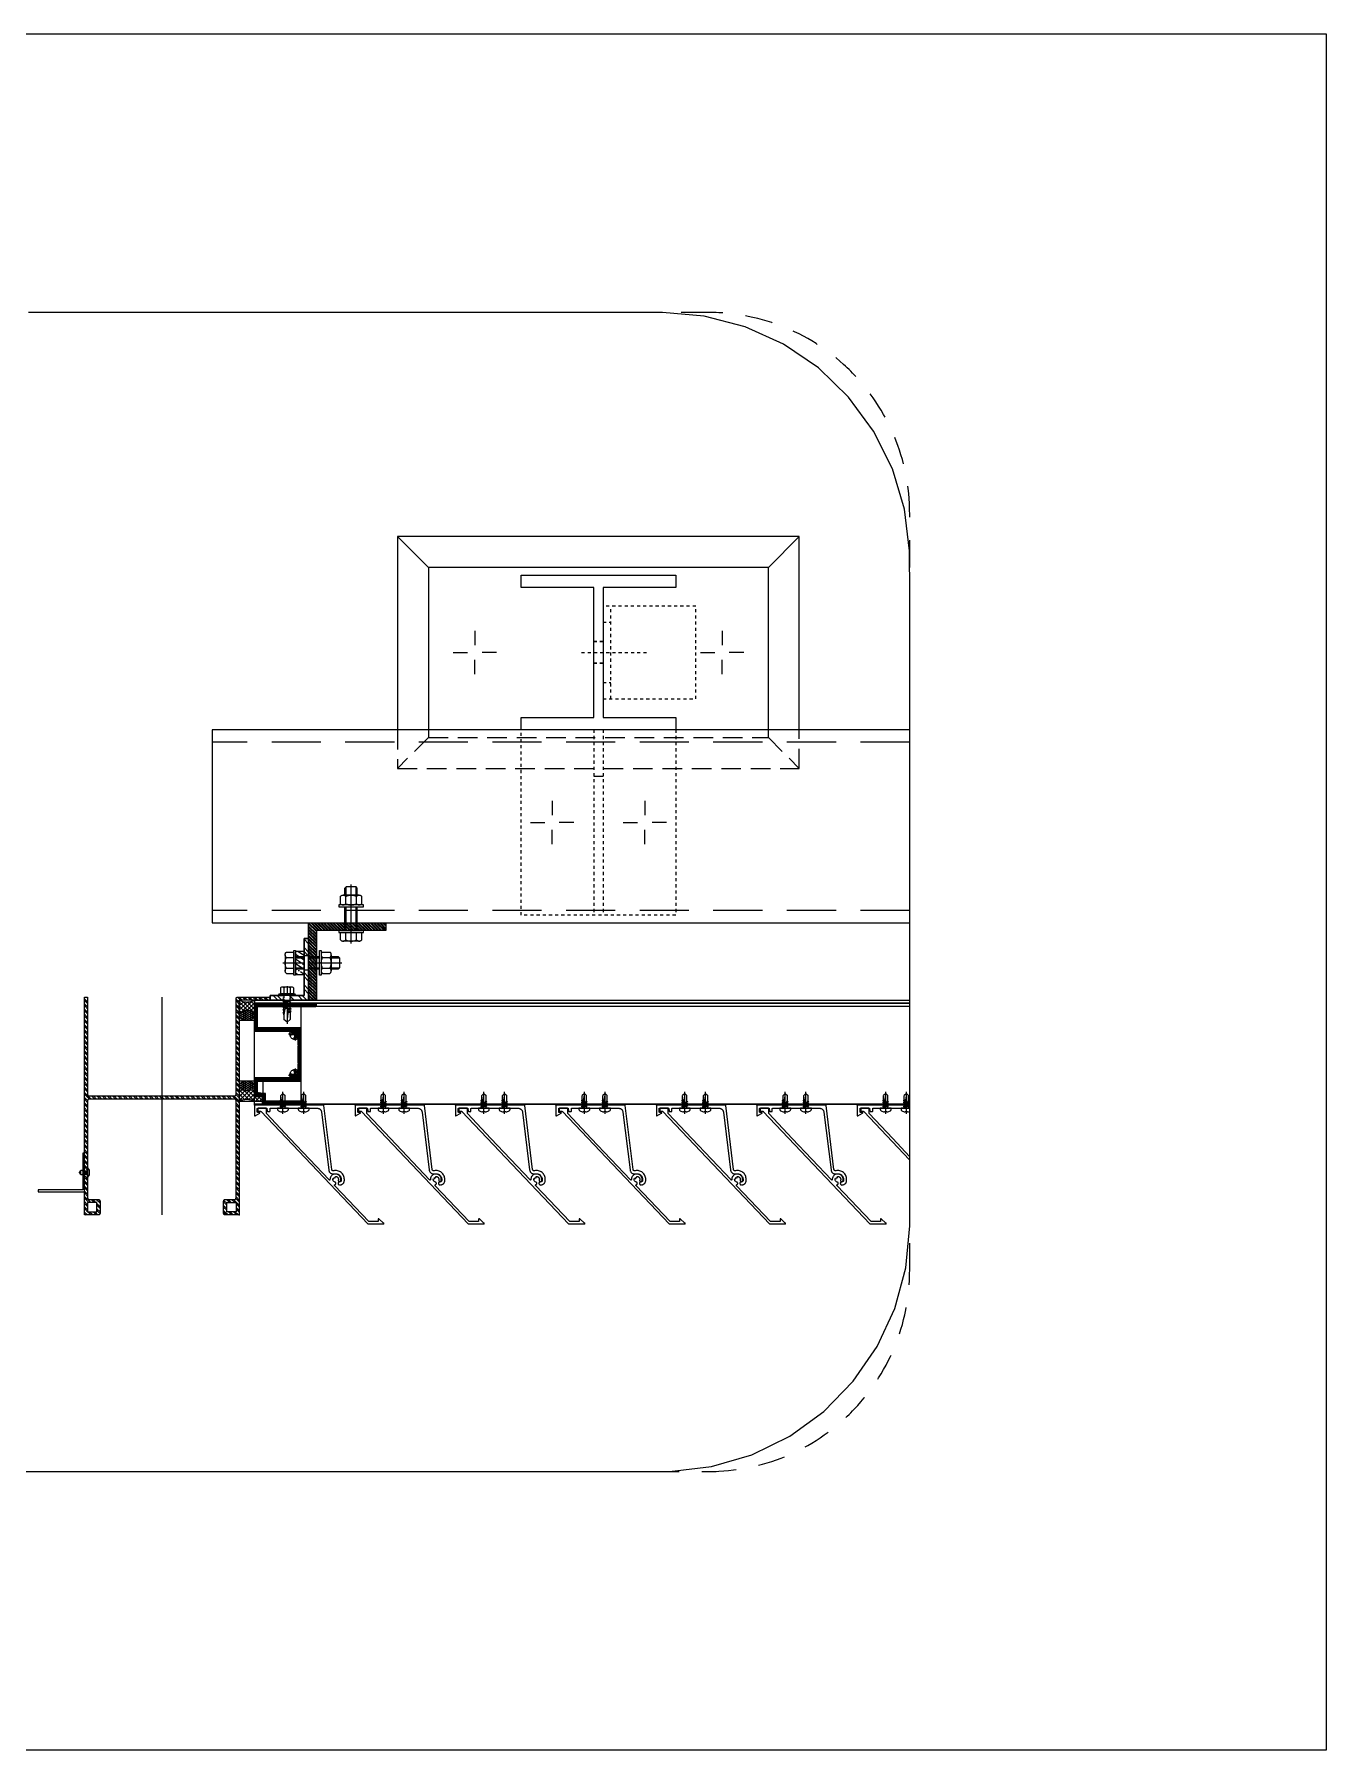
# Model space of a CAD drawing. Header units: millimetres. Extents: x -25371 to 2282244, y -90657 to 147824.
# Drawn here: x 2281408 to 2282244, y -1023 to 87 of the extents above; entities that cross this region are included whole.
import ezdxf
from ezdxf.xclip import XClip

# ---------------------------------------------------------------- set-up
doc = ezdxf.new("R2010")
doc.units = ezdxf.units.MM
doc.header["$XCLIPFRAME"] = 0
doc.set_wipeout_variables(frame=1)
for name, pattern in [('CENTER', [50.8, 31.75, -6.35, 6.35, -6.35]), ('HIDDEN', [9.525, 6.35, -3.175]), ('TA_HL_005.00000', [32.5, 17.75, -14.75]), ('XKITLINE00', [0]), ('XKITLINE02', [4, 2, -2])]:
    doc.linetypes.add(name, pattern=pattern)
for name, color, linetype, plot in [('000 - 0_SYM_DWG_BUBBLE_DEF_SUB', 7, 'Continuous', False), ('010 - ASPG_EXTR_DEF_SUB', 7, 'Continuous', False), ('010 - ASPG_FASTERN_DEF_SUB', 7, 'Continuous', False), ('010 - ASPG_FRAMING_DEF_SUB', 7, 'Continuous', False)]:
    doc.layers.add(name, color=color, linetype=linetype, plot=plot)
for name, color, linetype in [('000 - 0_SYM_DWG_GRID-BUBBLE_MAIN_COLOR_6', 7, 'Continuous'), ('000 - EXISTING_STEEL-STRUCTURE_CUT_COLOR_4', 7, 'Continuous'), ('000 - EXISTING_STEEL-STRUCTURE_HATCH_', 7, 'Continuous'), ('000 - EXISTING_STEEL-STRUCTURE_HIDDEN_', 7, 'Continuous'), ('000 - EXISTING_STEEL-STRUCTURE_MAIN_COLOR_1', 7, 'Continuous'), ('000 - EXISTING_STEEL-STRUCTURE_MAIN_COLOR_2', 7, 'Continuous'), ('000 - EXISTING_STEEL-STRUCTURE_MAIN_COLOR_3', 7, 'Continuous'), ('000 - EXISTING_STEEL-STRUCTURE_WIPEOUT_', 7, 'Continuous'), ('000 - STRUCTURE_STEEL_ACCESORIES_MAIN_COLOR_2', 7, 'Continuous'), ('000 - STRUCTURE_STEEL_ACCESORIES_WIPEOUT_', 7, 'Continuous'), ('009 - AHP_06_FASTERN_MAIN_COLOR_1', 7, 'Continuous'), ('010 - ASPG_ACCESSORIES_CUT_COLOR_5', 7, 'Continuous'), ('010 - ASPG_ACCESSORIES_HATCH_', 7, 'Continuous'), ('010 - ASPG_ACCESSORIES_MAIN_COLOR_1', 7, 'Continuous'), ('010 - ASPG_ACCESSORIES_SUB_COLOR_1', 7, 'Continuous'), ('010 - ASPG_ACCESSORIES_SUB_COLOR_2', 7, 'Continuous'), ('010 - ASPG_ACCESSORIES_SYMBOL_', 7, 'Continuous'), ('010 - ASPG_ACCESSORIES_WIPEOUT_', 7, 'Continuous'), ('010 - ASPG_EXTR_MAIN_COLOR_2', 7, 'Continuous'), ('010 - ASPG_FASTERN_MAIN_COLOR_1', 7, 'Continuous'), ('010 - ASPG_FASTERN_SUB_COLOR_2', 7, 'Continuous'), ('010 - ASPG_FASTERN_SUB_COLOR_3', 7, 'Continuous'), ('010 - ASPG_FRAMING_CUT_COLOR_4', 7, 'Continuous'), ('010 - ASPG_FRAMING_HATCH_', 7, 'Continuous'), ('010 - ASPG_FRAMING_MAIN_COLOR_2', 7, 'Continuous'), ('010 - ASPG_FRAMING_SUB_COLOR_2', 7, 'Continuous'), ('010 - ASPG_FRAMING_WIPEOUT_', 7, 'Continuous'), ('BOLT & SCREW', 7, 'Continuous')]:
    doc.layers.add(name, color=color, linetype=linetype)
doc.layers.add('12-GRID', color=7, linetype='CENTER', lineweight=13)
doc.layers.add('SCREW', color=7, linetype='Continuous', lineweight=5)
pattern_1 = [(45, (68845973.911, -106253.634), (-4.0411152545, 4.0411152545), []), (45, (68845976.6053, -106253.634), (-4.0411152545, 4.0411152545), [])]

# ---------------------------------------------------------------- blocks, each defined once
blk = doc.blocks.new('*U2483')
at = {"layer": '12-GRID', "color": 7, "linetype": 'CENTER'}
for p, q in [((0, -6.2), (0, 2.2)), ((-4.2, -2), (4.2, -2))]:
    blk.add_line(p, q, dxfattribs=at)
at = {"layer": 'BOLT & SCREW', "color": 7}
for p, q in [((-0.6, -1.8), (-1.8, -1.6)), ((-0.6, -2.2), (-1.8, -2.4)), ((-0.5, -1.8), (-0.9, -1.6)), ((-0.5, -2.2), (-0.9, -2.4)), ((-0.2, -1.4), (-0.4, -0.2)), ((-0.2, -1.5), (-0.4, -1.1)), ((-0.2, -2.5), (-0.4, -2.9)), ((-0.2, -2.6), (-0.4, -3.8)), ((0.2, -1.4), (0.4, -0.2)), ((0.2, -1.5), (0.4, -1.1)), ((0.4, -2.9), (0.2, -2.5)), ((0.2, -2.6), (0.4, -3.8)), ((0.5, -1.8), (0.9, -1.6)), ((0.5, -2.2), (0.9, -2.4)), ((0.6, -1.8), (1.8, -1.6)), ((0.6, -2.2), (1.8, -2.4))]:
    blk.add_line(p, q, dxfattribs=at)
for points in [[(-1.8, -1.6), (-0.9, -1.6, 0.414214), (-0.4, -1.1), (-0.4, -0.2), (0.4, -0.2), (0.4, -1.1, 0.414214), (0.9, -1.6), (1.8, -1.6), (1.8, -2.4), (0.9, -2.4, 0.414214), (0.4, -2.9), (0.4, -3.8), (-0.4, -3.8), (-0.4, -2.9, 0.414214), (-0.9, -2.4), (-1.8, -2.4)], [(0.2, -2.5, -0.414214), (0.5, -2.2), (0.6, -2.2), (0.6, -1.8), (0.5, -1.8, -0.414214), (0.2, -1.5), (0.2, -1.4), (-0.2, -1.4), (-0.2, -1.5, -0.414214), (-0.5, -1.8), (-0.6, -1.8), (-0.6, -2.2), (-0.5, -2.2, -0.414214), (-0.2, -2.5), (-0.2, -2.6), (0.2, -2.6)]]:
    blk.add_lwpolyline(points, format="xyb", close=True, dxfattribs=at)
blk.add_circle((0, -2), 3.5, dxfattribs=at)
blk = doc.blocks.new('000_ASPG_TYP_FILES_20260218-010703_FRAME_EXTR_')
at = {"layer": '010 - ASPG_FRAMING_HATCH_'}
h = blk.add_hatch(dxfattribs=at)
h.set_pattern_fill('ANSI32', scale=0.1, angle=180)
edge = h.paths.add_edge_path()
edge.add_line((2, 16), (2, 2))
edge.add_line((2, 2), (39.7, 2))
edge.add_arc((39.7, 1.7), 0.3, 0, 90, ccw=False)
edge.add_line((40, 1.7), (40, 0.3))
edge.add_arc((39.7, 0.3), 0.3, -90, 0, ccw=False)
edge.add_line((39.7, 0), (0.3, 0))
edge.add_arc((0.3, 0.3), 0.3, 180, 270, ccw=False)
edge.add_line((0, 0.3), (0, 17.7))
edge.add_arc((0.3, 17.7), 0.3, 90, 180, ccw=False)
edge.add_line((0.3, 18), (22.6, 18))
edge.add_arc((22.6, 18.5), 0.5, 270, 380.2095)
edge.add_arc((26.2, 19.8), 3.35, 182.0638, 200.2095, ccw=False)
edge.add_arc((23.6, 19.7), 0.76, 2.0638, 182.0638, ccw=False)
edge.add_arc((26.2, 19.8), 1.83, 182.0638, 447.9362)
edge.add_arc((26.3, 22.4), 0.76, 87.9362, 267.9362, ccw=False)
edge.add_arc((26.2, 19.8), 3.35, 69.7905, 87.9362, ccw=False)
edge.add_arc((27.5, 23.4), 0.5, 249.7905, 360)
edge.add_line((28, 23.4), (28, 26.7))
edge.add_line((28, 26.7), (28.5, 27.2))
edge.add_line((28.5, 27.2), (28, 27.7))
edge.add_line((28, 27.7), (28, 38.6))
edge.add_line((28, 38.6), (28.5, 39.1))
edge.add_line((28.5, 39.1), (28, 39.6))
edge.add_line((28, 39.6), (28, 42.9))
edge.add_arc((27.5, 42.9), 0.5, 0, 110.2095)
edge.add_arc((26.2, 46.5), 3.35, 272.0638, 290.2095, ccw=False)
edge.add_arc((26.3, 43.9), 0.76, 92.0638, 272.0638, ccw=False)
edge.add_arc((26.2, 46.5), 1.83, 272.0638, 537.9362)
edge.add_arc((23.6, 46.6), 0.76, 177.9362, 357.9362, ccw=False)
edge.add_arc((26.2, 46.5), 3.35, 159.7905, 177.9362, ccw=False)
edge.add_arc((22.6, 47.8), 0.5, 339.7905, 450)
edge.add_line((22.6, 48.3), (0.3, 48.3))
edge.add_arc((0.3, 48.6), 0.3, 180, 270, ccw=False)
edge.add_line((0, 48.6), (0, 60))
edge.add_arc((0.3, 60), 0.3, 90, 180, ccw=False)
edge.add_line((0.3, 60.3), (5, 60.3))
edge.add_line((5, 60.3), (5, 65))
edge.add_arc((5.3, 65), 0.3, 90, 180, ccw=False)
edge.add_line((5.3, 65.3), (30, 65.3))
edge.add_line((30, 65.3), (30, 63.6))
edge.add_arc((29.7, 63.6), 0.3, -90, 0, ccw=False)
edge.add_line((29.7, 63.3), (7.3, 63.3))
edge.add_arc((7.3, 63), 0.3, 90, 180)
edge.add_line((7, 63), (7, 58.3))
edge.add_line((7, 58.3), (2.3, 58.3))
edge.add_arc((2.3, 58), 0.3, 90, 180)
edge.add_line((2, 58), (2, 50.6))
edge.add_arc((2.3, 50.6), 0.3, 180, 270)
edge.add_line((2.3, 50.3), (29.7, 50.3))
edge.add_arc((29.7, 50), 0.3, 0, 90, ccw=False)
edge.add_line((30, 50), (30, 26.7))
edge.add_line((30, 26.7), (30, 16.3))
edge.add_arc((29.7, 16.3), 0.3, -90, 0, ccw=False)
edge.add_line((29.7, 16), (2, 16))
at = {"layer": '010 - ASPG_FRAMING_CUT_COLOR_4', "color": 7}
blk.add_lwpolyline([(2, 16), (2, 2), (39.7, 2, -0.414214), (40, 1.7), (40, 0.3, -0.414214), (39.7, 0), (0.3, 0, -0.414214), (0, 0.3), (0, 17.7, -0.414214), (0.3, 18), (22.6, 18, 0.52173), (23, 18.7, -0.079342), (22.8, 19.7, -1), (24.3, 19.8, 2.296346), (26.2, 21.7, -1), (26.3, 23.2, -0.079342), (27.3, 23, 0.52173), (28, 23.4), (28, 26.7), (28.5, 27.2), (28, 27.7), (28, 38.6), (28.5, 39.1), (28, 39.6), (28, 42.9, 0.52173), (27.3, 43.3, -0.079342), (26.3, 43.1, -1), (26.2, 44.6, 2.296346), (24.3, 46.5, -1), (22.8, 46.6, -0.079342), (23, 47.6, 0.52173), (22.6, 48.3), (0.3, 48.3, -0.414214), (0, 48.6), (0, 60, -0.414214), (0.3, 60.3), (5, 60.3), (5, 65, -0.414214), (5.3, 65.3), (30, 65.3), (30, 63.6, -0.414214), (29.7, 63.3), (7.3, 63.3, 0.414214), (7, 63), (7, 58.3), (2.3, 58.3, 0.414214), (2, 58), (2, 50.6, 0.414214), (2.3, 50.3), (29.7, 50.3, -0.414214), (30, 50), (30, 26.7), (30, 16.3, -0.414214), (29.7, 16)], format="xyb", close=True, dxfattribs=at)
at = {"color": 7}
for p in [(26.2, 48.5), (26.2, 21.8)]:
    blk.add_blockref('*U2483', p, dxfattribs=at)
blk = doc.blocks.new('000_ASPG_TYP_FILES_FRAMING_EXTR_BREAKLINE_TYPE_2')
at = {"layer": '010 - ASPG_FRAMING_HATCH_', "transparency": 33554585}
h = blk.add_hatch(dxfattribs=at)
h.set_pattern_fill('ANSI32', scale=0.25)
h.paths.add_polyline_path([(131, 91, 0.414214), (132, 90), (140, 90, 0.414214), (141, 91), (141, 100), (2, 100), (2, 125), (0, 125), (0, 99, 0.414214), (1, 98), (63, 98, -0.414214), (64, 97), (64, 3, -0.414214), (63, 2), (0, 2), (0, 0), (141, 0), (141, 9, 0.414214), (140, 10), (132, 10, 0.414214), (131, 9), (131, 3, -0.414214), (130, 2), (67, 2, -0.414214), (66, 3), (66, 97, -0.414214), (67, 98), (130, 98, -0.414214), (131, 97)])
h.paths.add_polyline_path([(133, 92), (133, 98), (139, 98), (139, 92)], flags=16)
h.paths.add_polyline_path([(133, 8), (139, 8), (139, 2), (133, 2)], flags=16)
at = {"layer": '010 - ASPG_FRAMING_HATCH_'}
h = blk.add_hatch(dxfattribs=at)
h.set_pattern_fill('ANSI37', scale=0.595498, angle=-90)
h.set_pattern_definition([(315, (1257419.4929, -519971.6224), (1.3369313545, 1.3369313545), []), (45, (1257419.4929, -519971.6224), (-1.3369313545, 1.3369313545), [])])
edge = h.paths.add_edge_path()
edge.add_ellipse((57.8, 105), major_axis=(0, -5), ratio=0.644482, start_angle=0, end_angle=180)
edge.add_line((57.8, 110), (62, 110))
edge.add_arc((62, 110.3), 0.3, -90, 0)
edge.add_line((62.3, 110.3), (62.3, 111))
edge.add_line((62.3, 111), (61.8, 111.5))
edge.add_line((61.8, 111.5), (62.3, 112))
edge.add_line((62.3, 112), (61.8, 112.5))
edge.add_line((61.8, 112.5), (62.3, 113))
edge.add_line((62.3, 113), (61.8, 113.5))
edge.add_line((61.8, 113.5), (62.3, 114))
edge.add_line((62.3, 114), (62.3, 115))
edge.add_line((62.3, 115), (63.3, 115))
edge.add_line((63.3, 115), (63.8, 115.5))
edge.add_line((63.8, 115.5), (64.3, 115))
edge.add_line((64.3, 115), (64.8, 115.5))
edge.add_line((64.8, 115.5), (65.3, 115))
edge.add_line((65.3, 115), (65.8, 115.5))
edge.add_line((65.8, 115.5), (66.3, 115))
edge.add_line((66.3, 115), (67, 115))
edge.add_arc((67, 115.3), 0.3, -90, 0)
edge.add_line((67.3, 115.3), (67.3, 110))
edge.add_arc((77.2, 105), 11.1, 153.2037, 206.7963)
edge.add_line((67.3, 100), (57.8, 100))
h = blk.add_hatch(dxfattribs=at)
h.set_pattern_fill('ANSI37', scale=0.595498, angle=-90)
h.set_pattern_definition([(315, (1257419.1929, -519973.9224), (1.3369313545, 1.3369313545), []), (45, (1257419.1929, -519973.9224), (-1.3369313545, 1.3369313545), [])])
edge = h.paths.add_edge_path()
edge.add_ellipse((11.5, 105), major_axis=(0, -5), ratio=0.644482, start_angle=180, end_angle=360, ccw=False)
edge.add_line((11.5, 110), (2, 110))
edge.add_arc((-7.9, 105), 11.1, -26.7963, 26.7963, ccw=False)
edge.add_line((2, 100), (11.5, 100))
h = blk.add_hatch(dxfattribs=at)
h.set_pattern_fill('HONEY', scale=0.238199, angle=-90)
h.set_pattern_definition([(270, (1257419.4425, -519993.9224), (0.65495992507, -1.1344238721), [0.7562825814, -1.5125651628]), (30, (1257419.4425, -519993.9224), (0.65495992936, 1.1344238696), [0.7562825814, -1.5125651628]), (330, (1257419.4425, -519993.9224), (1.30991985442, -2.48e-09), [-1.5125651628, 0.7562825814])])
edge = h.paths.add_edge_path()
edge.add_ellipse((11.8, 105), major_axis=(0, -5), ratio=0.644482, start_angle=0, end_angle=360, ccw=False)
h = blk.add_hatch(dxfattribs=at)
h.set_pattern_fill('HONEY', scale=0.238199, angle=-90)
h.set_pattern_definition([(270, (1257419.24324, -519991.6224), (0.65495992507, -1.1344238721), [0.7562825814, -1.5125651628]), (30, (1257419.24324, -519991.6224), (0.65495992936, 1.1344238696), [0.7562825814, -1.5125651628]), (330, (1257419.24324, -519991.6224), (1.30991985442, -2.48e-09), [-1.5125651628, 0.7562825814])])
edge = h.paths.add_edge_path()
edge.add_ellipse((57.5, 105), major_axis=(0, -5), ratio=0.644482, start_angle=0, end_angle=360)
at = {"color": 7}
blk.add_point((141, 100), dxfattribs=at)
at = {"layer": '010 - ASPG_FRAMING_CUT_COLOR_4', "color": 7}
blk.add_lwpolyline([(0, 0), (0, 2), (63, 2, 0.414214), (64, 3), (64, 97, 0.414214), (63, 98), (1, 98, -0.414214), (0, 99), (0, 125), (2, 125), (2, 100), (141, 100), (141, 91, -0.414214), (140, 90), (132, 90, -0.414214), (131, 91), (131, 97, 0.414214), (130, 98), (67, 98, 0.414214), (66, 97), (66, 3, 0.414214), (67, 2), (130, 2, 0.414214), (131, 3), (131, 9, -0.414214), (132, 10), (140, 10, -0.414214), (141, 9), (141, 0)], format="xyb", close=True, dxfattribs=at)
for points in [[(139, 98), (139, 92), (133, 92), (133, 98)], [(139, 2), (139, 8), (133, 8), (133, 2)]]:
    blk.add_lwpolyline(points, close=True, dxfattribs=at)
at = {"layer": '010 - ASPG_FRAMING_DEF_SUB', "color": 7, "transparency": 33554457}
blk.add_line((0, 50), (141, 50), dxfattribs=at)
for points in [[(54.3, 100), (67.3, 100), (67.3, 115.5), (54.3, 115.5)], [(2, 100), (15, 100), (15, 110), (2, 110)]]:
    blk.add_lwpolyline(points, close=True, dxfattribs=at)
at = {"layer": '010 - ASPG_FRAMING_SUB_COLOR_2', "color": 7}
for points in [[(57.5, 100), (67.3, 100, -0.238199), (67.3, 110), (67.3, 115.3, -0.414214), (67, 115), (66.3, 115), (65.8, 115.5), (65.3, 115), (64.8, 115.5), (64.3, 115), (63.8, 115.5), (63.3, 115), (62.3, 115), (62.3, 114), (61.8, 113.5), (62.3, 113), (61.8, 112.5), (62.3, 112), (61.8, 111.5), (62.3, 111), (62.3, 110.3, -0.414214), (62, 110), (57.5, 110)], [(11.8, 100), (2, 100, 0.238199), (2, 110), (11.8, 110)]]:
    blk.add_lwpolyline(points, format="xyb", dxfattribs=at)
at = {"layer": '010 - ASPG_FRAMING_SUB_COLOR_2', "color": 7, "extrusion": (0, 0, -1)}
blk.add_ellipse((11.8, 105), major_axis=(0, -5), ratio=0.644482, dxfattribs=at)
at = {"layer": '010 - ASPG_FRAMING_SUB_COLOR_2', "color": 7}
blk.add_ellipse((57.5, 105), major_axis=(0, -5), ratio=0.644482, dxfattribs=at)
blk = doc.blocks.new('PZG35-9D5')
at = {"layer": '010 - ASPG_FASTERN_MAIN_COLOR_1', "color": 7}
for p, q in [((-1.4, 0), (-1.4, -1.1)), ((0, 3.7), (0, -10.5)), ((1.4, 0), (1.4, -0.6)), ((-1.9, -1.4), (1.9, -0.9)), ((-1.9, -1.4), (-1.4, -1.1)), ((-1.9, -1.4), (-1.4, -1.7)), ((-1.9, -2.7), (1.9, -2.2)), ((-1.9, -2.7), (-1.4, -2.4)), ((-1.9, -2.7), (-1.4, -3)), ((-1.9, -4), (-1.4, -3.7)), ((-1.9, -4), (-1, -3.9)), ((-1.9, -4), (-1.4, -4.3)), ((-1.4, -1.1), (1.4, -0.6)), ((-1.4, -1.7), (1.4, -1.2)), ((-1.4, -1.7), (-1.4, -2.4)), ((-1.4, -2.4), (1.4, -1.9)), ((-1.4, -3), (1.4, -2.5)), ((-1.4, -3), (-1.4, -3.7)), ((-1.4, -3.7), (-0.8, -3.6)), ((-1.4, -4.3), (-1.4, -8.1)), ((-1.4, -4.3), (-1.2, -4.3)), ((0, -9.5), (-1.4, -8.1)), ((0, -9.5), (1.4, -8.1)), ((0.6, -3.3), (1.4, -3.2)), ((0.7, -3.7), (1.9, -3.5)), ((0.7, -3.9), (1.4, -3.8)), ((0.7, -4.6), (1.4, -4.5)), ((0.7, -5), (1.9, -4.8)), ((0.7, -5.2), (1.4, -5.1)), ((1.9, -0.9), (1.4, -0.6)), ((1.9, -0.9), (1.4, -1.2)), ((1.4, -1.2), (1.4, -1.9)), ((1.9, -2.2), (1.4, -1.9)), ((1.9, -2.2), (1.4, -2.5)), ((1.4, -2.5), (1.4, -3.2)), ((1.9, -3.5), (1.4, -3.2)), ((1.9, -3.5), (1.4, -3.8)), ((1.4, -3.8), (1.4, -4.5)), ((1.9, -4.8), (1.4, -4.5)), ((1.9, -4.8), (1.4, -5.1)), ((1.4, -5.1), (1.4, -8.1))]:
    blk.add_line(p, q, dxfattribs=at)
blk.add_lwpolyline([(0, -9.5), (0.7, -5.2), (0.7, -3.6, 0.417657), (0.4, -3.3, 0.108102), (-0.8, -3.6), (-1.4, -4.7)], format="xyb", dxfattribs=at)
blk = doc.blocks.new('*U2484')
at = {"layer": 'SCREW', "color": 7}
blk.add_lwpolyline([(3, 1.8, 0.09906), (0.8, 2.5), (0.8, 2.3), (-0.8, 2.3), (-0.8, 2.5, 0.09906), (-3, 1.8, 0.266588), (-3.5, 1), (-3.5, 0.2, 0.414214), (-3.3, 0), (3.3, 0, 0.414214), (3.5, 0.2), (3.5, 1, 0.266588)], format="xyb", close=True, dxfattribs=at)
blk.add_blockref('PZG35-9D5', (0, 0), dxfattribs=at)
blk = doc.blocks.new('*U2491')
at = {"color": 7}
blk.add_point((0, 0), dxfattribs=at)
at = {"layer": '010 - ASPG_ACCESSORIES_MAIN_COLOR_1', "color": 7}
blk.add_lwpolyline([(-39.7, -0.6, 0.414214), (-40, -0.9), (-40, -7.4, 0.57735), (-39.7, -7.6), (-36.6, -5.8, 0.767327), (-36.8, -5.3), (-37.9, -5.3, -0.414214), (-38.2, -5), (-38.2, -2.8, -0.414214), (-38, -2.6), (-32.2, -2.6, -0.388879), (-32, -2.8), (-31.8, -4.3, 0.388879), (-31.3, -4.8), (-30.3, -4.8, 0.414214), (-30, -4.5), (-30, -2.9, -0.414214), (-29.7, -2.6), (0.4, -2.6, -0.378969), (3.4, -5.2), (8, -42.5, 0.446593), (11.6, -45.1, -0.489802), (16.1, -48.7), (16.1, -49.4, -0.18248), (15.8, -50, -0.267949), (15.3, -50.2, 1.122115), (15.1, -52.3, 0.405004), (18.1, -49.4), (18.1, -48.7, 0.489805), (11.2, -43.1, -0.446597), (9.9, -42.3), (4.9, -0.8, 0.364176), (4.6, -0.6)], format="xyb", close=True, dxfattribs=at)
at = {"layer": '010 - ASPG_EXTR_DEF_SUB', "color": 7}
for p in [(-40, -0.5), (43.4, -76.9), (43.4, -77.5)]:
    blk.add_point(p, dxfattribs=at)
at = {"layer": '010 - ASPG_EXTR_MAIN_COLOR_2', "color": 7}
blk.add_lwpolyline([(11.4, -48.2), (11.5, -47.4), (12.2, -47.6), (12.3, -46.8, -0.535538), (14.2, -49.2, 0.991572), (15.7, -49.6, 1.157025), (8.8, -48.8, -0.688558), (8.3, -49), (-17.1, -22.2), (-32.3, -6.1), (-32.3, -2.9, 0.414312), (-32.6, -2.6), (-37.5, -2.6, 0.414116), (-37.8, -2.9), (-37.8, -4.3, 0.414214), (-37.5, -4.6), (-36, -4.6, -0.205895), (-35.8, -4.7), (33.2, -77.5), (43.1, -77.5, 0.668179), (43.4, -77), (40.5, -74.2, 0.668179), (40, -74.4), (40, -76), (33.9, -76), (11.9, -52.8, -0.558354), (12.1, -52, 0.766275), (12, -50.4, -0.438583), (10.7, -48.1)], format="xyb", close=True, dxfattribs=at)
at = {"layer": 'SCREW', "color": 7, "rotation": 180}
for p in [(-21.6, -2.5), (-8.2, -2.5)]:
    blk.add_blockref('*U2484', p, dxfattribs=at)
blk = doc.blocks.new('*U2500')
at = {"color": 7}
blk.add_wipeout([(1440, 4), (60, 4), (60, 69.3), (1440, 69.3)], dxfattribs=at).dxf.layer = '010 - ASPG_FRAMING_WIPEOUT_'
at = {"layer": '010 - ASPG_FRAMING_MAIN_COLOR_2', "color": 7}
blk.add_lwpolyline([(1410, 69.3), (90, 69.3), (90, 6), (1410, 6)], close=True, dxfattribs=at)
at = {"layer": '010 - ASPG_FRAMING_SUB_COLOR_2', "color": 7}
for points in [[(1440, 4), (60, 4), (60, 69.3), (1440, 69.3)], [(60, 2), (60, 4), (1440, 4), (1440, 2)]]:
    blk.add_lwpolyline(points, close=True, dxfattribs=at)
at = {"color": 7}
for name, p, rotation in [('*U2491', (1010, 69.3), 180), ('*U2491', (1075, 69.3), 180), ('*U2491', (1140, 69.3), 180), ('*U2491', (1205, 69.3), 180), ('*U2491', (1270, 69.3), 180), ('*U2491', (1335, 69.3), 180), ('*U2491', (1400, 69.3), 180), ('000_ASPG_TYP_FILES_FRAMING_EXTR_BREAKLINE_TYPE_2', (1550, 0), 89.99999999999999)]:
    blk.add_blockref(name, p, dxfattribs=dict(at, rotation=rotation))
at = {"color": 7, "xscale": -1}
blk.add_blockref('000_ASPG_TYP_FILES_20260218-010703_FRAME_EXTR_', (1440, 4), dxfattribs=at)
blk = doc.blocks.new('aSFAFAsfAS')
at = {"layer": '000 - EXISTING_STEEL-STRUCTURE_HIDDEN_', "color": 7, "linetype": 'XKITLINE02', "lineweight": 0}
for p, q in [((3, 69.5), (8, 69.5)), ((3, 57), (-3, 57)), ((-3, 57), (3, 57)), ((-10.9, 50), (32, 50)), ((3, 43), (-3, 43)), ((-3, 43), (3, 43)), ((3, 30.5), (8, 30.5))]:
    blk.add_line(p, q, dxfattribs=at)
at = {"layer": '000 - EXISTING_STEEL-STRUCTURE_HIDDEN_', "color": 7, "linetype": 'XKITLINE00', "lineweight": 0}
for p, q in [((-80, 64), (-80, 54.7)), ((-80, 64), (-80, 54.7)), ((80, 64), (80, 54.7)), ((80, 64), (80, 54.7)), ((-94, 50), (-84.7, 50)), ((-94, 50), (-84.7, 50)), ((-80, 36), (-80, 45.3)), ((-80, 36), (-80, 45.3)), ((-66, 50), (-75.3, 50)), ((-66, 50), (-75.3, 50)), ((66, 50), (75.3, 50)), ((66, 50), (75.3, 50)), ((80, 36), (80, 45.3)), ((80, 36), (80, 45.3)), ((94, 50), (84.7, 50)), ((94, 50), (84.7, 50))]:
    blk.add_line(p, q, dxfattribs=at)
at = {"layer": '000 - EXISTING_STEEL-STRUCTURE_MAIN_COLOR_1', "color": 7, "linetype": 'XKITLINE02', "lineweight": 0}
blk.add_line((8, 20), (8, 80), dxfattribs=at)
blk.add_lwpolyline([(3, 20), (63, 20), (63, 80), (3, 80)], dxfattribs=at)
at = {"layer": '000 - EXISTING_STEEL-STRUCTURE_MAIN_COLOR_2', "color": 7, "lineweight": 0}
for p, q in [((-130, 125), (-110, 105)), ((130, 125), (110, 105))]:
    blk.add_line(p, q, dxfattribs=at)
at = {"color": 7}
blk.add_wipeout([(-250, 0), (-250, -125), (1785, -125), (1785, 0)], dxfattribs=at).dxf.layer = '000 - EXISTING_STEEL-STRUCTURE_WIPEOUT_'
at = {"layer": '000 - EXISTING_STEEL-STRUCTURE_CUT_COLOR_4', "color": 7, "lineweight": 0}
blk.add_lwpolyline([(-50, 0), (-50, 8), (-3, 8), (-3, 92), (-50, 92), (-50, 100), (50, 100), (50, 92), (3, 92), (3, 8), (50, 8), (50, 0)], close=True, dxfattribs=at)
at = {"layer": '000 - EXISTING_STEEL-STRUCTURE_HATCH_', "color": 7, "linetype": 'XKITLINE02', "lineweight": 0}
for p, q in [((-3, 0), (-3, -120)), ((3, 0), (3, -120))]:
    blk.add_line(p, q, dxfattribs=at)
blk.add_lwpolyline([(50, 0), (50, -120), (-50, -120), (-50, 0)], dxfattribs=at)
at = {"layer": '000 - EXISTING_STEEL-STRUCTURE_HIDDEN_', "color": 7, "linetype": 'HIDDEN', "lineweight": 0, "ltscale": 5}
for p, q in [((1785, -8), (-250, -8)), ((1785, -117), (-250, -117))]:
    blk.add_line(p, q, dxfattribs=at)
at = {"layer": '000 - EXISTING_STEEL-STRUCTURE_HIDDEN_', "color": 7, "linetype": 'HIDDEN', "lineweight": 0, "ltscale": 2}
for p, q in [((-110, -5), (-130, -25)), ((110, -5), (130, -25))]:
    blk.add_line(p, q, dxfattribs=at)
at = {"layer": '000 - EXISTING_STEEL-STRUCTURE_HIDDEN_', "color": 7, "linetype": 'XKITLINE00', "lineweight": 0}
for p, q in [((-3, -30), (3, -30)), ((-30, -46), (-30, -55.3)), ((30, -46), (30, -55.3)), ((-44, -60), (-34.7, -60)), ((-30, -74), (-30, -64.7)), ((-16, -60), (-25.3, -60)), ((16, -60), (25.3, -60)), ((30, -74), (30, -64.7)), ((44, -60), (34.7, -60))]:
    blk.add_line(p, q, dxfattribs=at)
at = {"layer": '000 - EXISTING_STEEL-STRUCTURE_HIDDEN_', "color": 7, "linetype": 'HIDDEN', "lineweight": 0, "ltscale": 2}
for points in [[(-130, 0), (-130, -25), (130, -25), (130, 0)], [(-110, 0), (-110, -5), (110, -5), (110, 0)]]:
    blk.add_lwpolyline(points, dxfattribs=at)
at = {"layer": '000 - EXISTING_STEEL-STRUCTURE_MAIN_COLOR_2', "color": 7, "lineweight": 0}
for points in [[(130, 0), (130, 125), (-130, 125), (-130, 0)], [(110, 0), (110, 105), (-110, 105), (-110, 0)]]:
    blk.add_lwpolyline(points, dxfattribs=at)
at = {"layer": '000 - EXISTING_STEEL-STRUCTURE_MAIN_COLOR_3', "color": 7, "lineweight": 0}
blk.add_lwpolyline([(-250, 0), (-250, -125), (1785, -125), (1785, 0), (-250, 0)], close=True, dxfattribs=at)
blk = doc.blocks.new('*U2372')
at = {"layer": '010 - ASPG_ACCESSORIES_SUB_COLOR_2', "color": 7}
for p, q in [((-2.1, -1.5), (-2.1, 0)), ((2.1, -1), (2.1, 0)), ((-2.7, -1.9), (2.7, -1.4)), ((-2.7, -1.9), (-2.1, -1.5)), ((-2.7, -1.9), (-2.1, -2.3)), ((-2.7, -3.7), (2.7, -3.2)), ((-2.7, -3.7), (-2.1, -3.3)), ((-2.7, -3.7), (-2.1, -4.1)), ((-2.7, -5.5), (2.7, -5)), ((-2.7, -5.5), (2.7, -5)), ((-2.7, -5.5), (-2.1, -5.1)), ((-2.7, -5.5), (-2.1, -5.1)), ((-2.7, -5.5), (-2.1, -5.9)), ((-2.7, -5.5), (-2.1, -5.9)), ((-2.7, -7.3), (2.7, -6.8)), ((-2.7, -7.3), (-2.1, -6.9)), ((-2.7, -7.3), (-2.1, -7.7)), ((-2.7, -9.1), (-2.1, -8.7)), ((-2.7, -9.1), (-1.6, -9)), ((-2.7, -9.1), (-2.1, -9.5)), ((-2.7, -10.9), (-2.1, -10.5)), ((-2.7, -10.9), (-1.8, -10.8)), ((-2.7, -10.9), (-2.1, -11.3)), ((-2.1, -1.5), (2.1, -1)), ((-2.1, -2.3), (2.1, -1.8)), ((-2.1, -3.3), (-2.1, -2.3)), ((-2.1, -3.3), (2.1, -2.8)), ((-2.1, -4.1), (2.1, -3.6)), ((-2.1, -5.1), (-2.1, -4.1)), ((-2.1, -5.1), (2.1, -4.6)), ((-2.1, -5.1), (2.1, -4.6)), ((-2.1, -5.9), (2.1, -5.4)), ((-2.1, -5.9), (2.1, -5.4)), ((-2.1, -6.9), (-2.1, -5.9)), ((-2.1, -6.9), (-2.1, -5.9)), ((-2.1, -6.9), (2.1, -6.4)), ((-2.1, -7.7), (2.1, -7.2)), ((-2.1, -8.7), (-2.1, -7.7)), ((-2.1, -8.7), (-1.1, -8.6)), ((-2.1, -9.5), (-1.6, -9.4)), ((-2.1, -10.5), (-2.1, -9.5)), ((-2.1, -10.5), (-1.8, -10.5)), ((0.4, -8.4), (2.1, -8.2)), ((0.7, -8.8), (2.7, -8.6)), ((0.7, -9.1), (2.1, -9)), ((0.7, -10.2), (2.1, -10)), ((0.7, -10.6), (2.7, -10.4)), ((0.7, -10.9), (2.1, -10.8)), ((2.7, -1.4), (2.1, -1)), ((2.7, -1.4), (2.1, -1.8)), ((2.1, -2.8), (2.1, -1.8)), ((2.7, -3.2), (2.1, -2.8)), ((2.7, -3.2), (2.1, -3.6)), ((2.1, -4.6), (2.1, -3.6)), ((2.7, -5), (2.1, -4.6)), ((2.7, -5), (2.1, -4.6)), ((2.7, -5), (2.1, -5.4)), ((2.7, -5), (2.1, -5.4)), ((2.1, -6.4), (2.1, -5.4)), ((2.1, -6.4), (2.1, -5.4)), ((2.7, -6.8), (2.1, -6.4)), ((2.7, -6.8), (2.1, -7.2)), ((2.1, -8.2), (2.1, -7.2)), ((2.7, -8.6), (2.1, -8.2)), ((2.7, -8.6), (2.1, -9)), ((2.1, -10), (2.1, -9)), ((2.7, -10.4), (2.1, -10)), ((2.7, -10.4), (2.1, -10.8)), ((2.1, -10.8), (2.1, -15.6)), ((-2.1, -11.3), (-1.9, -11.2)), ((-2.1, -12.4), (-2.1, -11.3)), ((-2.1, -12.4), (-2.1, -15.6)), ((0, -17.2), (-2.1, -15.6)), ((0, -17.2), (2.1, -15.6))]:
    blk.add_line(p, q, dxfattribs=at)
blk.add_lwpolyline([(0, -17.2), (0.7, -11.5), (0.7, -8.7, 0.417657), (0.4, -8.4, 0.070993), (-1.5, -8.7), (-2.1, -12.4)], format="xyb", dxfattribs=at)
at = {"layer": '010 - ASPG_ACCESSORIES_SYMBOL_', "color": 7, "linetype": 'CENTER'}
blk.add_line((0, 6.1), (0, -18.2), dxfattribs=at)
at = {"layer": '010 - ASPG_FASTERN_MAIN_COLOR_1', "color": 7}
for p, q in [((-5.5, 0.5), (-5.5, 0)), ((5.5, 0), (-5.5, 0)), ((-5.2, 0.9), (-4.2, 1.2)), ((5.2, 0.9), (-5.2, 0.9)), ((-4.2, 5), (-4.2, 1.2)), ((4.2, 1.2), (-4.2, 1.2)), ((3.1, 5.5), (-3.1, 5.5)), ((-2.6, 0.9), (-2.1, 1.2)), ((-2.1, 5), (-2.1, 1.2)), ((2.1, 5), (2.1, 1.2)), ((2.4, 0.9), (2.1, 1.2)), ((4.2, 5), (4.2, 1.2)), ((5.2, 0.9), (4.2, 1.2)), ((5.5, 0.5), (5.5, 0))]:
    blk.add_line(p, q, dxfattribs=at)
for centre, radius, start, end in [((-5.2, 0.5), 0.3, 90, 180), ((-3.1, 3.9), 1.56, 48.0171, 131.9829), ((0, -0.2), 5.63, 68.2799, 111.7201), ((3.1, 3.9), 1.56, 48.0171, 131.9829), ((5.2, 0.5), 0.3, 0, 90)]:
    blk.add_arc(centre, radius, start, end, dxfattribs=at)
blk = doc.blocks.new('G$C7D677D58')
at = {"layer": '010 - ASPG_FASTERN_MAIN_COLOR_1'}
h = blk.add_hatch(dxfattribs=at)
h.set_pattern_fill('ANSI35', scale=0.02, angle=280.6768, style=0)
h.set_pattern_definition([(145.676841, (67.453535, -13.0942606), (0.00281929957, 0.00412935224), []), (145.676841, (67.4500606, -13.0949156), (0.00281929957, 0.00412935224), [0.00625, -0.00125, 0, -0.00125])])
h.paths.add_polyline_path([(0.0299, 0.0155), (0.0245, 0.0155), (0.0245, 0.0006), (0.0299, 0.0006)])
at = {"layer": '010 - ASPG_FASTERN_DEF_SUB', "color": 7, "ltscale": 0.1}
blk.add_line((0.0383, 0.008), (0, 0.008, 0), dxfattribs=at)
at = {"layer": '010 - ASPG_FASTERN_MAIN_COLOR_1', "color": 7}
for p, q in [((0.0024, 0.012, 0), (0.0016, 0.0112, 0)), ((0.0016, 0.0048, 0), (0.0016, 0.0112, 0)), ((0.0069, 0.0112, 0), (0.0016, 0.0112, 0)), ((0.0069, 0.012, 0), (0.0024, 0.012, 0)), ((0.0069, 0.0028, 0), (0.0069, 0.0132, 0)), ((0.0125, 0.0149, 0), (0.0077, 0.0149, 0)), ((0.0125, 0.0115, 0), (0.0077, 0.0115, 0)), ((0.0133, 0, 0), (0.0133, 0.016, 0)), ((0.0133, 0.016, 0), (0.0145, 0.016, 0)), ((0.0133, 0.0028, 0), (0.0133, 0.0132, 0)), ((0.0145, 0.016, 0), (0.0145, 0, 0)), ((0.0299, 0), (0.0299, 0.016)), ((0.0299, 0.016), (0.0311, 0.016)), ((0.0311, 0.016), (0.0311, 0)), ((0.0311, 0.0011), (0.0311, 0.0149)), ((0.0359, 0.0149), (0.0311, 0.0149)), ((0.0359, 0.0115), (0.0311, 0.0115)), ((0.0367, 0.0028), (0.0367, 0.0132)), ((0.0069, 0.0048, 0), (0.0016, 0.0048, 0)), ((0.0024, 0.004, 0), (0.0016, 0.0048, 0)), ((0.0069, 0.004, 0), (0.0024, 0.004, 0)), ((0.0125, 0.0045, 0), (0.0077, 0.0045, 0)), ((0.0125, 0.0011, 0), (0.0077, 0.0011, 0)), ((0.0145, 0, 0), (0.0133, 0, 0)), ((0.0311, 0), (0.0299, 0)), ((0.0359, 0.0045), (0.0311, 0.0045)), ((0.0359, 0.0011), (0.0311, 0.0011))]:
    blk.add_line(p, q, dxfattribs=at)
at = {"layer": '010 - ASPG_FASTERN_MAIN_COLOR_1', "color": 7, "elevation": 0}
for points in [[(0.0077, 0.0149, 0.46188), (0.0077, 0.0115, 0.23094), (0.0077, 0.0045, 0.46188), (0.0077, 0.0011)], [(0.0125, 0.0149, -0.46188), (0.0125, 0.0115, -0.23094), (0.0125, 0.0045, -0.46188), (0.0125, 0.0011)], [(0.0359, 0.0149, -0.46188), (0.0359, 0.0115, -0.23094), (0.0359, 0.0045, -0.46188), (0.0359, 0.0011)]]:
    blk.add_lwpolyline(points, format="xyb", dxfattribs=at)
at = {"layer": '010 - ASPG_FASTERN_MAIN_COLOR_1', "color": 7}
blk.add_lwpolyline([(0.0299, 0.0155), (0.0245, 0.0155), (0.0245, 0.0006), (0.0299, 0.0006)], close=True, dxfattribs=at)
at = {"layer": '010 - ASPG_FASTERN_SUB_COLOR_2', "color": 7, "linetype": 'HIDDEN'}
for p, q in [((0.0299, 0.012), (0.0145, 0.012, 0)), ((0.0299, 0.0112), (0.0145, 0.0112, 0)), ((0.0299, 0.0048), (0.0145, 0.0048, 0)), ((0.0299, 0.004), (0.0145, 0.004, 0))]:
    blk.add_line(p, q, dxfattribs=at)
blk = doc.blocks.new('010 - ASPG_ACCESSORIES_BRACKET_FOR_FRAME_TYPE-1_CUT-VIEW')
at = {"color": 7}
blk.add_wipeout([(0, 25), (0, 0), (40, 0), (40, 3), (3, 3), (3, 25)], dxfattribs=at).dxf.layer = '010 - ASPG_ACCESSORIES_WIPEOUT_'
at = {"layer": '010 - ASPG_ACCESSORIES_HATCH_'}
h = blk.add_hatch(dxfattribs=at)
h.set_pattern_fill('ANSI32', scale=0.03)
h.set_pattern_definition(pattern_1)
h.paths.add_polyline_path([(1.5, 16.1), (1.1, 16.7), (0.7, 16.1), (0, 16.1), (0, 25), (3, 25), (3, 16.1)])
h = blk.add_hatch(dxfattribs=at)
h.set_pattern_fill('ANSI32', scale=0.03)
h.set_pattern_definition(pattern_1)
h.paths.add_polyline_path([(0, 0), (0, 11.8), (0.2, 11.9), (1.2, 11.9), (1.6, 11.3), (2, 11.9), (3, 11.9), (3, 3), (19.7, 3), (19.7, 0)])
h = blk.add_hatch(dxfattribs=at)
h.set_pattern_fill('ANSI32', scale=0.03)
h.set_pattern_definition(pattern_1)
h.paths.add_polyline_path([(28.7, 0), (28.7, 3), (40, 3), (40, 0)])
at = {"layer": '010 - ASPG_ACCESSORIES_MAIN_COLOR_1', "color": 7}
blk.add_lwpolyline([(0, 25), (0, 0), (40, 0), (40, 3), (3, 3), (3, 25)], close=True, dxfattribs=at)
at = {"layer": '010 - ASPG_ACCESSORIES_SUB_COLOR_1', "color": 7}
for points in [[(1.5, 16.1), (1.1, 16.7), (0.7, 16.1), (0, 16.1), (0, 25), (3, 25), (3, 16.1)], [(0, 0), (0, 11.8), (0.2, 11.9), (1.2, 11.9), (1.6, 11.3), (2, 11.9), (3, 11.9), (3, 3), (19.7, 3), (19.7, 0)], [(28.7, 0), (28.7, 3), (40, 3), (40, 0)]]:
    blk.add_lwpolyline(points, close=True, dxfattribs=at)
blk = doc.blocks.new('G$CF155826C')
at = {"layer": '010 - ASPG_FASTERN_DEF_SUB', "color": 7, "ltscale": 0.1}
blk.add_line((0, 0.008), (0.0383, 0.008, 0), dxfattribs=at)
at = {"layer": '010 - ASPG_FASTERN_MAIN_COLOR_1', "color": 7}
for p, q in [((0.0016, 0.0028), (0.0016, 0.0132)), ((0.0024, 0.0149), (0.0072, 0.0149)), ((0.0024, 0.0115), (0.0072, 0.0115)), ((0.0072, 0.016), (0.0072, 0)), ((0.0084, 0.016), (0.0072, 0.016)), ((0.0072, 0.0011), (0.0072, 0.0149)), ((0.0084, 0), (0.0084, 0.016)), ((0.0238, 0.016, 0), (0.0238, 0, 0)), ((0.025, 0.016, 0), (0.0238, 0.016, 0)), ((0.025, 0, 0), (0.025, 0.016, 0)), ((0.025, 0.0028, 0), (0.025, 0.0132, 0)), ((0.0258, 0.0149, 0), (0.0306, 0.0149, 0)), ((0.0258, 0.0115, 0), (0.0306, 0.0115, 0)), ((0.0314, 0.0028, 0), (0.0314, 0.0132, 0)), ((0.0314, 0.012, 0), (0.0359, 0.012, 0)), ((0.0314, 0.0112, 0), (0.0367, 0.0112, 0)), ((0.0359, 0.012, 0), (0.0367, 0.0112, 0)), ((0.0367, 0.0048, 0), (0.0367, 0.0112, 0)), ((0.0024, 0.0045), (0.0072, 0.0045)), ((0.0024, 0.0011), (0.0072, 0.0011)), ((0.0072, 0), (0.0084, 0)), ((0.0238, 0, 0), (0.025, 0, 0)), ((0.0258, 0.0045, 0), (0.0306, 0.0045, 0)), ((0.0258, 0.0011, 0), (0.0306, 0.0011, 0)), ((0.0314, 0.0048, 0), (0.0367, 0.0048, 0)), ((0.0314, 0.004, 0), (0.0359, 0.004, 0)), ((0.0359, 0.004, 0), (0.0367, 0.0048, 0))]:
    blk.add_line(p, q, dxfattribs=at)
at = {"layer": '010 - ASPG_FASTERN_MAIN_COLOR_1', "color": 7, "elevation": 0}
for points in [[(0.0024, 0.0149, 0.46188), (0.0024, 0.0115, 0.23094), (0.0024, 0.0045, 0.46188), (0.0024, 0.0011)], [(0.0258, 0.0149, 0.46188), (0.0258, 0.0115, 0.23094), (0.0258, 0.0045, 0.46188), (0.0258, 0.0011)], [(0.0306, 0.0149, -0.46188), (0.0306, 0.0115, -0.23094), (0.0306, 0.0045, -0.46188), (0.0306, 0.0011)]]:
    blk.add_lwpolyline(points, format="xyb", dxfattribs=at)
at = {"layer": '010 - ASPG_FASTERN_SUB_COLOR_3', "color": 7, "linetype": 'HIDDEN'}
for p, q in [((0.0084, 0.012), (0.0238, 0.012, 0)), ((0.0084, 0.0112), (0.0238, 0.0112, 0)), ((0.0084, 0.0048), (0.0238, 0.0048, 0)), ((0.0084, 0.004), (0.0238, 0.004, 0))]:
    blk.add_line(p, q, dxfattribs=at)
blk = doc.blocks.new('*U2498')
at = {"color": 7, "xscale": -1, "rotation": 270}
blk.add_blockref('*U2372', (3, -19), dxfattribs=at)
at = {"color": 7}
blk.add_wipeout([(45, 45), (45, 0), (0, 0), (0, -5), (50, -5), (50, 45)], dxfattribs=at).dxf.layer = '000 - STRUCTURE_STEEL_ACCESORIES_WIPEOUT_'
at = {"layer": '010 - ASPG_ACCESSORIES_HATCH_'}
h = blk.add_hatch(dxfattribs=at)
h.set_pattern_fill('ANSI32', scale=0.03, angle=-90)
h.set_pattern_definition([(315, (-106132.4893, -14494268.6785), (1.01027881362, 1.01027881362), []), (315, (-106132.4893, -14494269.352), (1.01027881362, 1.01027881362), [])])
h.paths.add_polyline_path([(45, 45), (45, 0), (0, 0), (0, -5), (50, -5), (50, 45)])
at = {"layer": '000 - STRUCTURE_STEEL_ACCESORIES_MAIN_COLOR_2', "color": 7}
blk.add_lwpolyline([(45, 45), (45, 0), (0, 0), (0, -5), (50, -5), (50, 45)], close=True, dxfattribs=at)
at = {"color": 7, "xscale": -1000, "yscale": 1000, "zscale": 1000}
for name, p, rotation in [('G$CF155826C', (36.6, 30.5), 180), ('G$C7D677D58', (32.2, 16.5, 0), 90)]:
    blk.add_blockref(name, p, dxfattribs=dict(at, rotation=rotation))
at = {"color": 7, "xscale": -1, "rotation": 180}
blk.add_blockref('010 - ASPG_ACCESSORIES_BRACKET_FOR_FRAME_TYPE-1_CUT-VIEW', (0, -5), dxfattribs=at)
blk = doc.blocks.new('*U2489')
at = {"layer": '009 - AHP_06_FASTERN_MAIN_COLOR_1', "color": 7}
for p, q in [((3.2, 1), (0, 1)), ((3.2, -1), (0, -1))]:
    blk.add_line(p, q, dxfattribs=at)
blk.add_lwpolyline([(-1, -1.5), (-1, 1.5), (0, 3), (0, -3)], close=True, dxfattribs=at)
blk.add_lwpolyline([(4.7, -1), (4.7, 1, -0.5), (4.7, -1, -0.666667), (3.2, -1), (3.2, 1, -0.666667), (4.7, 1)], format="xyb", dxfattribs=at)
blk = doc.blocks.new('NOM TYP FLASHING_20260701-111033_PRECAST_DETAIL')
at = {"color": 7, "rotation": 180}
blk.add_blockref('*U2500', (1608.1, -283), dxfattribs=at)
h = blk.add_hatch()
h.set_pattern_fill('ANSI32', scale=0.05)
h.set_pattern_definition([(45, (0, 0), (-252.57, 252.57), []), (45, (168.38, 0), (-252.57, 252.57), [])])
h.paths.add_polyline_path([(56.9, -384), (56.9, -407.8), (28.1, -407.8), (28.1, -409), (58.1, -409), (58.1, -384)])
at = {"layer": '010 - ASPG_ACCESSORIES_CUT_COLOR_5', "color": 7}
blk.add_lwpolyline([(56.9, -384), (56.9, -407.8), (28.1, -407.8), (28.1, -409), (58.1, -409), (58.1, -384)], close=True, dxfattribs=at)
at = {"color": 7}
blk.add_blockref('aSFAFAsfAS', (390.6, -110), dxfattribs=at)
at = {"color": 7, "rotation": 180}
blk.add_blockref('*U2489', (60.1, -396.5), dxfattribs=at)
at = {"color": 7, "yscale": -1, "rotation": 90}
blk.add_blockref('*U2498', (208.1, -285), dxfattribs=at)
blk = doc.blocks.new('TYPICAL DETAIL 1 - 2')
at = {"color": 7}
ref = blk.add_blockref('NOM TYP FLASHING_20260701-111033_PRECAST_DETAIL', (1721.5, 770), dxfattribs=at)
XClip(ref).set_block_clipping_path([(0, -589.9875053108), (27.2919534471, -589.9875053108), (54.5839068942, -589.9875053108), (81.8758603413, -589.9875053108), (109.1678137884, -589.9875053108), (136.4597672356, -589.9875053108), (163.7517206827, -589.9875053108), (191.0436741298, -589.9875053108), (218.3356275769, -589.9875053108), (245.627581024, -589.9875053108), (272.9195344711, -589.9875053108), (300.2114879182, -589.9875053108), (327.5034413653, -589.9875053108), (354.7953948124, -589.9875053108), (382.0873482595, -589.9875053108), (409.3793017066, -589.9875053108), (436.6705723637, -589.9180108657), (463.7501446907, -586.796594817), (489.9068648408, -579.1237552802), (514.3815273951, -567.1221983638), (536.4637490821, -551.140272293), (555.5125878316, -531.6418565148), (570.9751462805, -509.1928974793), (582.4026197585, -484.4449819009), (589.4633229573, -458.1164242893), (591.9523171805, -430.9714176892), (591.9553424702, -403.6794704434), (591.9553424702, -376.3875169963), (591.9553424702, -349.0955635492), (591.9553424702, -321.8036101021), (591.9553424702, -294.511656655), (591.9553424702, -267.2197032079), (591.9553424702, -239.9277497608), (591.9553424702, -212.6357963137), (591.9553424702, -185.3438428665), (591.9553424702, -158.0518894194), (591.9553424702, -130.7599359723), (591.9553424702, -103.4679825252), (591.9553424702, -76.1760290781), (591.9553424702, -48.884075631), (591.9553424702, -21.5921221839), (591.8538279678, 5.6986257632), (588.5659463989, 32.7584910687), (580.7324024361, 58.8675328847), (568.5805666743, 83.267929668), (552.4631492204, 105.25145373), (532.8479621929, 124.1800277239), (510.304341357, 139.5042450015), (485.4866210099, 150.7793162801), (459.1151417624, 157.6779797639), (431.9553424702, 160), (404.6633890231, 160), (377.371435576, 160), (350.0794821289, 160), (322.7875286818, 160), (295.4955752347, 160), (268.2036217876, 160), (240.9116683405, 160), (213.6197148934, 160), (186.3277614463, 160), (159.0358079992, 160), (131.7438545521, 160), (104.451901105, 160), (77.1599476578, 160), (49.8679942107, 160), (22.5760407636, 160), (-4.7152298934, 159.9305055549), (-31.7948022205, 156.8090895062), (-57.9515223705, 149.1362499694), (-82.4261849248, 137.134693053), (-104.5084066118, 121.1527669822), (-123.5572453614, 101.654351204), (-139.0198038102, 79.2053921685), (-150.4472772882, 54.4574765901), (-157.507980487, 28.1289189785), (-159.9969747102, 0.9839123784), (-160, -26.3080348674), (-160, -53.5999883145), (-160, -80.8919417616), (-160, -108.1838952087), (-160, -135.4758486558), (-160, -162.7678021029), (-160, -190.05975555), (-160, -217.3517089971), (-160, -244.6436624442), (-160, -271.9356158914), (-160, -299.2275693385), (-160, -326.5195227856), (-160, -353.8114762327), (-160, -381.1034296798), (-160, -408.3953831269), (-159.8984854975, -435.686131074), (-156.6106039286, -462.7459963795), (-148.7770599658, -488.8550381955), (-136.625224204, -513.2554349788), (-120.5078067501, -535.2389590408), (-100.8926197227, -554.1675330347), (-78.3489988868, -569.4917503123), (-53.5312785397, -580.7668215909), (-27.1597992921, -587.6654850747)])
at = {"layer": '000 - 0_SYM_DWG_BUBBLE_DEF_SUB', "color": 7}
blk.add_lwpolyline([(1721.5, 180), (1748.8, 180), (1776.1, 180), (1803.4, 180), (1830.7, 180), (1858, 180), (1885.3, 180), (1912.6, 180), (1939.9, 180), (1967.1, 180), (1994.4, 180), (2021.7, 180), (2049, 180), (2076.3, 180), (2103.6, 180), (2130.9, 180), (2158.2, 180.1), (2185.3, 183.2), (2211.4, 190.9), (2235.9, 202.9), (2258, 218.9), (2277, 238.4), (2292.5, 260.8), (2303.9, 285.5), (2311, 311.9), (2313.5, 339), (2313.5, 366.3), (2313.5, 393.6), (2313.5, 420.9), (2313.5, 448.2), (2313.5, 475.5), (2313.5, 502.8), (2313.5, 530.1), (2313.5, 557.4), (2313.5, 584.6), (2313.5, 611.9), (2313.5, 639.2), (2313.5, 666.5), (2313.5, 693.8), (2313.5, 721.1), (2313.5, 748.4), (2313.4, 775.7), (2310.1, 802.8), (2302.3, 828.9), (2290.1, 853.3), (2274, 875.2), (2254.4, 894.2), (2231.8, 909.5), (2207, 920.8), (2180.6, 927.7), (2153.5, 930), (2126.2, 930), (2098.9, 930), (2071.6, 930), (2044.3, 930), (2017, 930), (1989.7, 930), (1962.4, 930), (1935.1, 930), (1907.9, 930), (1880.6, 930), (1853.3, 930), (1826, 930), (1798.7, 930), (1771.4, 930), (1744.1, 930)], dxfattribs=at)
at = {"layer": '000 - 0_SYM_DWG_GRID-BUBBLE_MAIN_COLOR_6', "color": 7, "linetype": 'TA_HL_005.00000'}
blk.add_lwpolyline([(1691.5, 180), (2183.5, 180, 0.414214), (2313.5, 310), (2313.5, 800, 0.414214), (2183.5, 930), (1691.5, 930, 0.414214), (1561.5, 800), (1561.5, 310, 0.414214)], format="xyb", close=True, dxfattribs=at)
at = {"layer": 'Defpoints', "color": 7}
blk.add_lwpolyline([(1291.7, 0), (2583.3, 0), (2583.3, 1110), (1291.7, 1110)], close=True, dxfattribs=at)

msp = doc.modelspace()

# ---------------------------------------------------------------- block references
at = {"color": 7}
msp.add_blockref('TYPICAL DETAIL 1 - 2', (2279660.753, -1023.21), dxfattribs=at)

doc.saveas('drawing.dxf')
